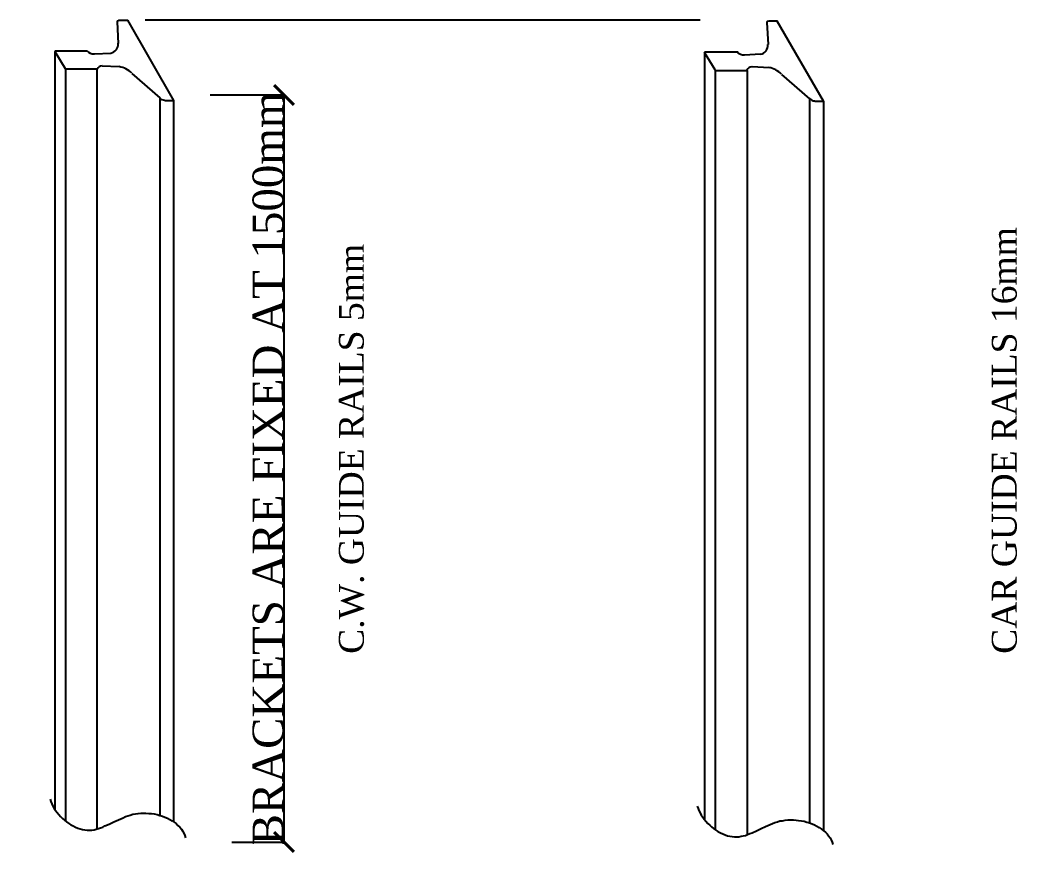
# Model space of a CAD drawing. Header units: millimetres. Extents: x -665 to 1025117, y -27997 to 4210.
# Drawn here: x 1010206 to 1011008, y 219 to 889 of the extents above; entities that cross this region are included whole.
import ezdxf

# ---------------------------------------------------------------- set-up
doc = ezdxf.new("R2010")
doc.units = ezdxf.units.MM
doc.layers.add('PDF_0', color=7, linetype='Continuous')
doc.layers.add('PDF_Text', color=7, linetype='Continuous')
doc.styles.add('Century Gothic$001H0', font='cent.shx')
doc.styles.add('nassar2', font='cent.shx', dxfattribs={"height": 60})
doc.dimstyles.new('SM_ISO25_COPY', dxfattribs={"dimtxt": 250, "dimasz": 80, "dimexe": 1.25, "dimexo": 0.625, "dimtad": 1, "dimtxsty": 'Century Gothic$001H0', "dimblk": 'ARCHTICK', "dimcen": 2.5, "dimazin": 3, "dimtfac": 1, "dimtmove": 0, "dimatfit": 3, "dimarcsym": 0})

# ---------------------------------------------------------------- blocks, each defined once
blk = doc.blocks.new('_ArchTick')
at = {"color": 0, "linetype": 'ByBlock', "const_width": 0.15}
blk.add_lwpolyline([(-0.5, -0.5), (0.5, 0.5)], dxfattribs=at)
blk = doc.blocks.new('*D112')
at = {"layer": 'Defpoints', "color": 0, "transparency": 16777216}
for p in [(1010358.945, 828.351), (1010376.565, 227.456), (1010418.532, 227.456)]:
    blk.add_point(p, dxfattribs=at)
at = {"layer": 'PDF_Text', "color": 0, "lineweight": -2, "transparency": 16777216}
for p, q in [((1010359.07, 828.351), (1010418.782, 828.351)), ((1010418.532, 828.351), (1010418.532, 227.456)), ((1010376.69, 227.456), (1010418.782, 227.456))]:
    blk.add_line(p, q, dxfattribs=at)
at = {"layer": 'PDF_Text', "color": 0, "lineweight": -2, "transparency": 16777216, "xscale": 16, "yscale": 16, "zscale": 16}
for p, rotation in [((1010418.532, 828.351), 90), ((1010418.532, 227.456), 270)]:
    blk.add_blockref('_ArchTick', p, dxfattribs=dict(at, rotation=rotation))
at = {"layer": 'PDF_Text', "color": 0, "transparency": 16777216, "insert": (1010405.907, 527.904), "char_height": 50, "attachment_point": 5, "rotation": 90, "style": 'Century Gothic$001H0'}
blk.add_mtext('{\\H0.5x;BRACKETS ARE FIXED AT 1500mm}', dxfattribs=at)
blk = doc.blocks.new('*D115')
at = {"layer": 'Defpoints', "color": 0, "transparency": 16777216}
for p in [(1010358.945, 828.351), (1010376.565, 227.456), (1010418.532, 227.456)]:
    blk.add_point(p, dxfattribs=at)
at = {"layer": 'PDF_Text', "color": 0, "lineweight": -2, "transparency": 16777216}
for p, q in [((1010359.07, 828.351), (1010418.782, 828.351)), ((1010418.532, 828.351), (1010418.532, 227.456)), ((1010376.69, 227.456), (1010418.782, 227.456))]:
    blk.add_line(p, q, dxfattribs=at)
at = {"layer": 'PDF_Text', "color": 0, "lineweight": -2, "transparency": 16777216, "xscale": 16, "yscale": 16, "zscale": 16}
for p, rotation in [((1010418.532, 828.351), 90), ((1010418.532, 227.456), 270)]:
    blk.add_blockref('_ArchTick', p, dxfattribs=dict(at, rotation=rotation))
at = {"layer": 'PDF_Text', "color": 0, "transparency": 16777216, "insert": (1010405.907, 527.904), "char_height": 50, "attachment_point": 5, "rotation": 90, "style": 'Century Gothic$001H0'}
blk.add_mtext('{\\H0.5x;BRACKETS ARE FIXED AT 1500mm}', dxfattribs=at)

msp = doc.modelspace()

# ---------------------------------------------------------------- linework, layer by layer
at = {"layer": 'PDF_0', "lineweight": 25, "transparency": 33554666, "elevation": -137}
for points in [[(1010285.668, 888.445, 0.382), (1010284.37, 887.265), (1010285.078, 869.8)], [(1010808.419, 887.737, 0.382), (1010807.12, 886.557), (1010808.064, 868.856)], [(1010801.928, 861.068), (1010788.948, 860.36, -0.257), (1010783.176, 862.943)]]:
    msp.add_lwpolyline(points, format="xyb", dxfattribs=at)
for points in [[(1010285.786, 888.445), (1010292.63, 888.445), (1010329.683, 824.016), (1010329.683, 243.68)], [(1010306.79, 888.681), (1010753.311, 888.681)], [(1010845.589, 823.307), (1010852.669, 823.307), (1010815.381, 887.737), (1010808.537, 887.737)], [(1010260.298, 863.664), (1010234.337, 863.664), (1010234.101, 863.192), (1010234.101, 253.828)], [(1010234.101, 863.192), (1010242.361, 849.504), (1010242.833, 849.032)], [(1010279.178, 861.776), (1010266.198, 861.068)], [(1010756.851, 862.484), (1010757.323, 862.956), (1010783.284, 862.956)], [(1010765.82, 237.308), (1010765.82, 848.088), (1010765.348, 848.56), (1010756.851, 862.484), (1010756.851, 245.568)], [(1010286.022, 850.92), (1010272.334, 851.628)], [(1010808.773, 850.212), (1010795.084, 850.92)], [(1010268.322, 238.016), (1010268.322, 849.032), (1010242.833, 849.032), (1010242.833, 244.152)], [(1010296.17, 845.728), (1010318.591, 826.14), (1010318.591, 248.872)], [(1010765.82, 848.088), (1010791.072, 848.088), (1010791.072, 233.296)], [(1010818.921, 844.784), (1010841.341, 825.196), (1010841.341, 242.972)], [(1010322.603, 824.016), (1010329.683, 824.016)], [(1010852.669, 823.307), (1010852.669, 236.6)], [(1010230.325, 261.852), (1010231.033, 259.964), (1010231.741, 258.312), (1010232.449, 256.424), (1010233.629, 254.536), (1010234.809, 252.884), (1010235.989, 251.232), (1010237.405, 249.58), (1010238.821, 247.928), (1010240.237, 246.512), (1010241.889, 245.096), (1010243.541, 243.68), (1010245.429, 242.5), (1010247.081, 241.32), (1010248.969, 240.376), (1010250.857, 239.432), (1010252.745, 238.724), (1010254.633, 238.016), (1010256.521, 237.544), (1010258.41, 237.308), (1010260.062, 237.072), (1010261.95, 237.072), (1010263.838, 237.072), (1010265.726, 237.308), (1010267.378, 237.78), (1010269.266, 238.252), (1010270.918, 238.96), (1010272.806, 239.432), (1010274.458, 240.376), (1010277.998, 241.792), (1010281.538, 243.68), (1010285.314, 245.332), (1010289.09, 246.984), (1010290.978, 247.928), (1010292.866, 248.636), (1010294.754, 249.108), (1010296.878, 249.816), (1010299.002, 250.052), (1010301.126, 250.524), (1010303.25, 250.76), (1010305.374, 250.76), (1010307.499, 250.76), (1010309.859, 250.524), (1010311.983, 250.288), (1010314.107, 250.052), (1010316.467, 249.58), (1010318.591, 248.872), (1010320.715, 248.164), (1010322.603, 247.456), (1010324.727, 246.748), (1010326.615, 245.568), (1010328.503, 244.624), (1010330.155, 243.444), (1010331.807, 242.264), (1010333.223, 240.848), (1010334.639, 239.432), (1010336.055, 237.78), (1010336.999, 236.364), (1010337.943, 234.712), (1010338.887, 232.824), (1010339.359, 230.936)], [(1010750.951, 256.424), (1010751.659, 254.536), (1010752.367, 252.884), (1010753.311, 250.996), (1010754.255, 249.108), (1010755.435, 247.456), (1010756.615, 245.804), (1010758.031, 244.152), (1010759.448, 242.5), (1010761.1, 241.084), (1010762.516, 239.668), (1010764.168, 238.252), (1010766.056, 237.072), (1010767.708, 235.892), (1010769.596, 234.948), (1010771.484, 234.004), (1010773.372, 233.296), (1010775.26, 232.588), (1010777.148, 232.116), (1010779.036, 231.88), (1010780.924, 231.644), (1010782.576, 231.644), (1010784.464, 231.644), (1010786.352, 232.116), (1010788.004, 232.352), (1010789.892, 232.824), (1010791.544, 233.532), (1010793.432, 234.24), (1010795.084, 234.948), (1010798.624, 236.6), (1010802.4, 238.252), (1010805.94, 239.904), (1010809.717, 241.556), (1010811.605, 242.5), (1010813.493, 243.208), (1010815.617, 243.68), (1010817.505, 244.388), (1010819.629, 244.624), (1010821.753, 245.096), (1010823.877, 245.332), (1010826.001, 245.332), (1010828.361, 245.332), (1010830.485, 245.096), (1010832.609, 244.86), (1010834.969, 244.624), (1010837.093, 244.152), (1010839.217, 243.444), (1010841.341, 242.972), (1010843.465, 242.028), (1010845.353, 241.32), (1010847.241, 240.14), (1010849.129, 239.196), (1010850.781, 238.016), (1010852.433, 236.836), (1010854.085, 235.42), (1010855.501, 234.004), (1010856.681, 232.588), (1010857.861, 230.936), (1010858.806, 229.284), (1010859.514, 227.396), (1010859.986, 225.508)]]:
    msp.add_lwpolyline(points, dxfattribs=at)
at = {"layer": 'PDF_0', "lineweight": 25, "transparency": 33554666}
for centre, radius, start, end in [((1010278.116, 868.974, -137), 6.962, -81.871, 7.784), ((1010800.866, 868.03, -137), 6.962, -81.871, 7.784), ((1010265.372, 867.795, -137), 6.491, -142.983, -85.344), ((1010272.687, 846.79, -137), 5.074, 95.841, 152.053), ((1010282.836, 832.865, -137), 18.527, 44.418, 80.365), ((1010795.438, 845.846, -137), 5.074, 95.841, 152.053), ((1010805.586, 832.157, -137), 18.527, 44.418, 80.365), ((1010322.721, 830.034, -137), 5.783, -137.628, -92.037), ((1010845.708, 829.326, -137), 5.783, -137.628, -92.037)]:
    msp.add_arc(centre, radius, start, end, dxfattribs=at)

# ---------------------------------------------------------------- texts
at = {"layer": 'PDF_0', "lineweight": 25, "transparency": 33554666, "char_height": 20, "attachment_point": 1, "rotation": 90, "style": 'nassar2'}
for s, insert in [('\\pxt4;CAR GUIDE RAILS 16mm', (1010988.018, 378.842, -137)), ('\\pxt4;C.W. GUIDE RAILS 5mm', (1010462.714, 378.842, -137))]:
    msp.add_mtext_dynamic_manual_height_columns(s, width=861.313, gutter_width=250, heights=[40.228], dxfattribs=dict(at, insert=insert))

# ---------------------------------------------------------------- dimensions: what is measured, and where the dimension line sits
at = {"layer": 'PDF_Text', "transparency": 33554666}
for picture in ['*D112', '*D115']:
    dim = msp.add_linear_dim(base=(1010418.532, 227.456, -137), p1=(1010358.945, 828.351, -137), p2=(1010376.565, 227.456, -137), angle=90, text='{\\H0.5x;BRACKETS ARE FIXED AT 1500mm}', dimstyle='SM_ISO25_COPY', override={"dimscale": 0.2}, dxfattribs=at)
    dim.commit()
    dim.dimension.update_dxf_attribs({"geometry": picture, "text_midpoint": (1010418.532, 527.904, -137), "dimtype": 128})

doc.saveas('drawing.dxf')
